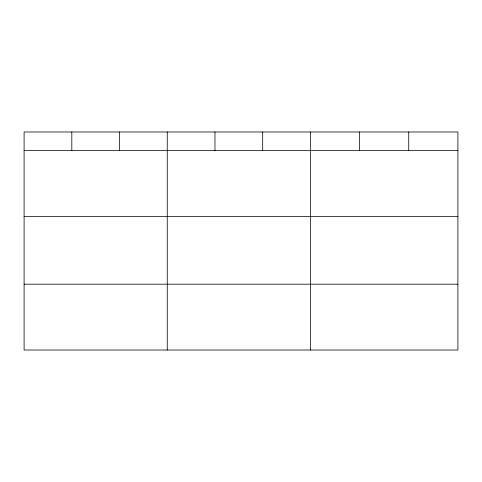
<?xml version="1.0" encoding="UTF-8"?>
<svg xmlns="http://www.w3.org/2000/svg" width="482" height="482" viewBox="0 0 482 482"><rect width="100%" height="100%" fill="white"/><g stroke="black" fill="none" stroke-linecap="round" stroke-linejoin="round"><path stroke-width="0.72" d="M457.9 150.541L457.9 350.022L24.1 350.022L24.1 131.978L457.9 131.978L457.9 150.541L24.1 150.541M24.1 216.37L457.9 216.37M24.1 284.193L457.9 284.193M408.736 131.978L408.736 150.541M359.572 131.978L359.572 150.541M310.408 131.978L310.408 350.022M262.69 131.978L262.69 150.541M214.972 131.978L214.972 150.541M167.254 131.978L167.254 350.022M119.536 131.978L119.536 150.541M71.818 131.978L71.818 150.541"/></g></svg>
